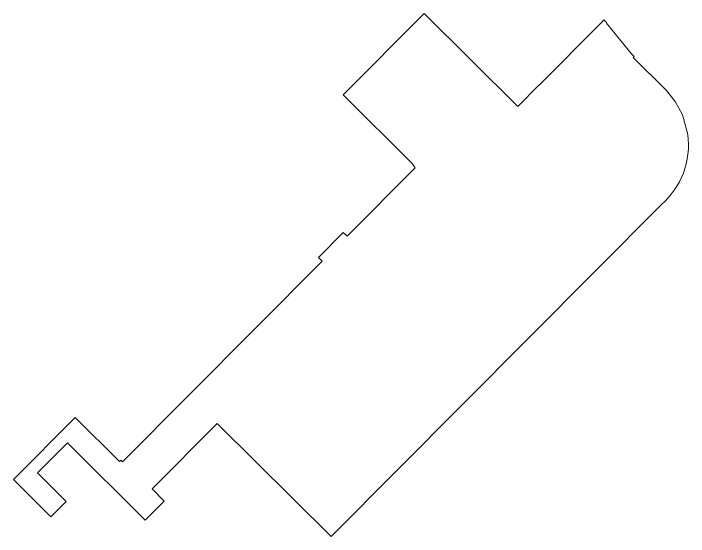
# Model space of a CAD drawing. Extents: x -10019161317 to 520012312, y -3104337261 to 7448155121.
# Drawn here: x 519059765 to 519175027, y 3500072049 to 3500161400 of the extents above; entities that cross this region are included whole.
import ezdxf

# ---------------------------------------------------------------- set-up
doc = ezdxf.new("R2010")
doc.units = 0
doc.header["$LTSCALE"] = 1000
doc.header["$MEASUREMENT"] = 0
doc.layers.add('板边界', color=1, linetype='CONTINUOUS', lineweight=0)

msp = doc.modelspace()

# ---------------------------------------------------------------- linework, layer by layer
at = {"layer": '板边界', "linetype": 'ByBlock'}
msp.add_lwpolyline([(519174905.489, 3500140743.2219), (519173995.0915, 3500144082.2015), (519172756.2276, 3500146381.7975), (519171254.8519, 3500148235.4688), (519165562.4334, 3500153896.7108), (519165738.724, 3500154073.9722), (519165242.3919, 3500154567.5859), (519165233.4049, 3500154558.5494), (519161000.0328, 3500159732.3153), (519161091.3744, 3500159824.1599), (519160595.0424, 3500160317.7736), (519160101.4287, 3500159821.4416), (519160119.1548, 3500159803.8125), (519149506.4601, 3500149132.6733), (519149488.7339, 3500149150.3024), (519145857.1434, 3500145498.7125), (519129868.1608, 3500161400.1255), (519116046.9847, 3500147502.8357), (519127817.1451, 3500135797.1389), (519128349.5083, 3500135056.1322), (519116714.3281, 3500123356.8766), (519116076.1883, 3500123991.5214), (519111845.211, 3500119737.2441), (519112483.3502, 3500119102.5999), (519078353.4875, 3500084784.7831), (519078069.8661, 3500085066.8511), (519077858.328, 3500084854.1331), (519070306.9859, 3500092364.1174), (519059764.8043, 3500081763.8796), (519066146.2169, 3500075417.4172), (519068755.3179, 3500078040.8867), (519063862.9016, 3500082906.5079), (519068975.3288, 3500088047.0894), (519082269.9378, 3500074825.2933), (519085513.6887, 3500078086.9076), (519083421.9154, 3500080167.2245), (519094563.4819, 3500091370.148), (519113991.4249, 3500072048.6094), (519170333.971, 3500128701.4357, 0.2537554439), (519174905.489, 3500140743.2216, -0.2537554439)], format="xyb", dxfattribs=at)

doc.saveas('drawing.dxf')
